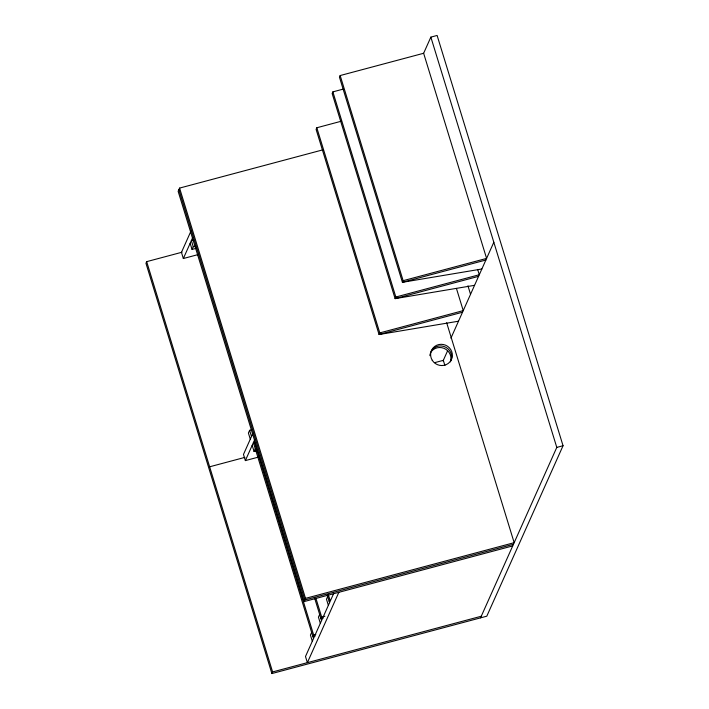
<?xml version="1.0" encoding="UTF-8"?>
<svg xmlns="http://www.w3.org/2000/svg" width="709" height="709" viewBox="0 0 709 709"><rect width="100%" height="100%" fill="white"/><g stroke="black" fill="none" stroke-linecap="round" stroke-linejoin="round"><path stroke-width="1.06" d="M181.991 252.227L146.674 261.648L145.957 263.269L271.884 673.55L486.799 616.192L563.043 445.731L437.116 35.45L430.859 37.125L423.636 53.272L486.596 258.413L403.137 280.684L402.411 282.306L481.863 268.995M322.967 149.821L179.581 188.089L178.136 191.315L304.064 601.604L512.722 545.912M190.889 231.267L181.451 252.369L183.339 258.528L198.272 254.54M183.339 258.528L192.777 237.426M196.322 248.292L192.05 249.426L193.256 246.732L191.368 240.581L193.504 240.014M341.428 121.186L316.817 127.762L316.099 129.375L379.058 334.515L458.51 321.212M343.573 89.015L332.867 91.878L332.149 93.491L395.108 298.631L474.56 285.328M423.636 53.272L340.169 75.544L339.451 77.157L402.411 282.306L485.878 260.026M251.739 429.769L249.612 430.336L248.407 433.031L250.295 439.181M252.909 433.332L243.471 454.434L245.358 460.593L258.165 457.172M245.358 460.593L254.797 439.491M253.645 443.497L254.371 441.884L313.662 635.06L312.944 636.673L315.071 636.106M256.206 450.924L254.07 451.491L255.275 448.797M316.817 127.762L379.785 332.902L379.058 334.515L462.525 312.235M332.867 91.878L395.835 297.018L395.108 298.631L478.575 276.35M271.884 673.55L272.602 671.937L146.674 261.648M304.064 601.604L305.508 598.369L179.581 188.089M311.632 632.401L310.427 635.096L312.314 641.246M319.653 614.464L318.447 617.149L320.335 623.308M327.682 596.517L326.477 599.211L328.364 605.362M315.859 598.121L321.691 617.122L320.964 618.735L323.1 618.168M329.153 601.303L329.871 599.69L328.249 594.408M333.806 593.194L305.49 656.499L307.378 662.649L338.84 592.316M450.924 338.158L493.819 242.265M443.063 360.925L447.556 350.875M480.542 617.858L556.787 447.406L430.859 37.125M193.256 246.732L195.392 246.165M395.835 297.018L479.293 274.738L477.671 269.455M379.785 332.902L463.243 310.622L456.428 288.421M434.785 362.627L443.32 360.349L444.897 365.481M209.642 466.797L244.951 457.367M556.787 447.406L563.043 445.731M305.508 598.369L514.167 542.677L446.661 322.737M513.449 544.29L304.79 599.982L178.863 189.702M321.691 617.122L324.89 616.263M313.662 635.06L315.797 634.493M272.602 671.937L481.26 616.245M467.949 285.833L470.546 294.297M340.169 75.544L403.137 280.684M327.203 594.966L329.57 602.668M314.486 597.625L321.54 620.614M249.612 430.336L251.5 436.496M253.388 442.646L313.52 638.561M190.163 243.276L192.05 249.426M252.182 445.341L254.07 451.491M429.884 355.652A10.963 10.564 24.1 0 1 430.159 353.826M431.169 351.256A10.963 10.564 24.1 0 1 445.917 347.321A10.963 10.564 24.1 0 1 450.375 361.829M430.443 352.869A10.963 10.564 24.1 0 1 450.658 360.872M432.233 360.269A10.963 10.564 24.1 0 0 451.092 360.207A10.963 10.564 24.1 0 0 441.149 344.299A10.963 10.564 24.1 0 0 432.233 360.269"/></g></svg>
